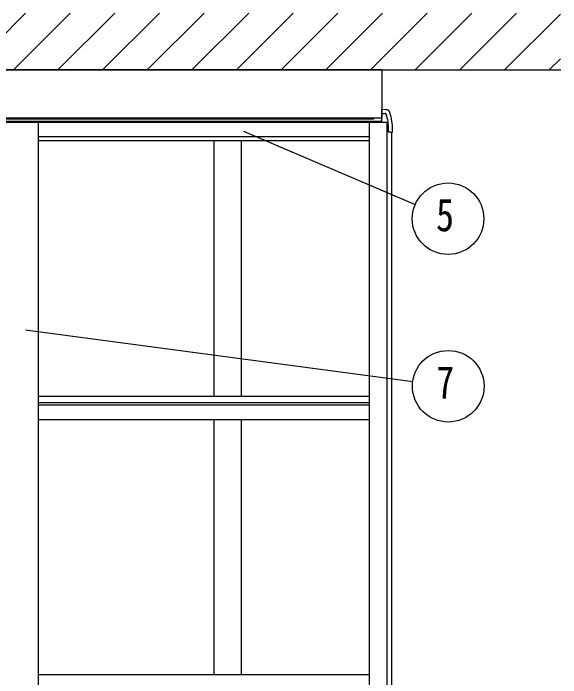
# Model space of a CAD drawing. Units: millimetres, scale not verified. Extents: x -10512 to 10512, y -7425 to 7425.
# Drawn here: x -4126 to -3025, y 312 to 1650 of the extents above; entities that cross this region are included whole.
import ezdxf
from ezdxf.enums import TextEntityAlignment as Align

# ---------------------------------------------------------------- set-up
doc = ezdxf.new("R2010")
doc.units = ezdxf.units.MM
doc.header["$LTSCALE"] = 40
for name, color, linetype in [('0-4_YKK_13', 4, 'Continuous'), ('0-5_YKK_A1', 4, 'Continuous'), ('0-6_YKK_D', 6, 'Continuous')]:
    doc.layers.add(name, color=color, linetype=linetype)
doc.styles.add('ＭＳ ゴシック', font='')
doc.styles.get('ＭＳ ゴシック').set_extended_font_data('MS Gothic')

msp = doc.modelspace()

# ---------------------------------------------------------------- linework, layer by layer
at = {"layer": '0-4_YKK_13'}
for p, q in [((-3384.72, 1535.64), (-6964.72, 1535.64)), ((-3384.72, 1535.64), (-3384.72, 1438.79)), ((-3375.71, 1455.68), (-3384.72, 1456.15)), ((-3384.72, 1456.15), (-3384.72, 1455.29)), ((-3384.72, 1455.29), (-3384.72, 1453.42)), ((-3384.72, 1453.42), (-3384.72, 1448.15)), ((-3384.72, 1448.15), (-3377.4, 1448.15)), ((-3384.72, 1429.85), (-3384.72, 1448.15)), ((-3384.72, 1438.79), (-6964.72, 1438.79)), ((-3373.72, 1429.85), (-3384.72, 1429.85)), ((-3373.72, 1417.15), (-3373.72, 1429.85)), ((-3370.72, 1410.15), (-3370.72, 1415.15)), ((-3366.87, 1410.15), (-3370.72, 1410.15)), ((-3366.87, 1410.15), (-3363.57, 1410.15)), ((-3363.57, 1410.15), (-3362.72, 1410.15)), ((-3362.72, 1410.15), (-3362.72, 1415.15))]:
    msp.add_line(p, q, dxfattribs=at)
for points in [[(-3368.05, 1449.77), (-3368.34, 1450.53), (-3368.69, 1451.26), (-3369.11, 1451.96), (-3369.6, 1452.61), (-3369.87, 1452.92), (-3370.22, 1453.28), (-3370.89, 1453.87), (-3371.6, 1454.37), (-3372.34, 1454.79), (-3373.11, 1455.13), (-3373.88, 1455.39), (-3374.25, 1455.48), (-3374.67, 1455.56), (-3375.45, 1455.66)], [(-3373.72, 1417.15), (-3373.72, 1415.15), (-3370.72, 1415.15)]]:
    msp.add_lwpolyline(points, dxfattribs=at)
for centre, radius, start, end in [((-3377.4, 1446.15), 2, 17.17182, 90), ((-3477.72, 1415.15), 107, 0, 17.17182), ((-3477.72, 1415.15), 115, 0, 17.50691)]:
    msp.add_arc(centre, radius, start, end, dxfattribs=at)
at = {"layer": '0-5_YKK_A1'}
for p, q in [((-4215.36, 1535.64), (-4101.27, 1649.73)), ((-4125.55, 1535.64), (-4011.47, 1649.73)), ((-4035.75, 1535.64), (-3921.66, 1649.73)), ((-3945.95, 1535.64), (-3831.86, 1649.73)), ((-3856.15, 1535.64), (-3742.06, 1649.73)), ((-3766.34, 1535.64), (-3652.26, 1649.73)), ((-3676.54, 1535.64), (-3562.45, 1649.73)), ((-3586.74, 1535.64), (-3472.65, 1649.73)), ((-3496.94, 1535.64), (-3382.85, 1649.73)), ((-3407.13, 1535.64), (-3293.05, 1649.73)), ((-3317.33, 1535.64), (-3203.24, 1649.73)), ((-3227.53, 1535.64), (-3113.44, 1649.73)), ((-3137.73, 1535.64), (-3025.31, 1648.06)), ((-3047.92, 1535.64), (-3025.31, 1558.25)), ((-7324.74, 1535.64), (-3024.7, 1535.64)), ((-3384.72, 1429.85), (-3384.72, 1455.72)), ((-3384.72, 1432.02), (-6964.72, 1432.02)), ((-3384.72, 1431.85), (-6964.72, 1431.81)), ((-3401.22, 1436.3), (-6948.22, 1436.3)), ((-3401.22, 1438.79), (-3401.22, 1436.3)), ((-3384.72, 1429.86), (-6964.72, 1429.86)), ((-4075.72, 1429.86), (-4075.72, -301.05)), ((-3409.72, 1429.86), (-3409.72, -301.05)), ((-3374.42, 1429.85), (-3374.42, -301.05)), ((-3374.42, 1415.15), (-3370.72, 1415.15)), ((-3364.72, 1410.15), (-3364.72, -281.2)), ((-4075.72, 1401.99), (-3409.72, 1401.99)), ((-4075.72, 1393.69), (-3409.72, 1393.69)), ((-3722.22, 1393.69), (-3722.22, 878.96)), ((-3667.22, 1393.69), (-3667.22, 878.96)), ((-4075.72, 878.96), (-3409.72, 878.96)), ((-4075.72, 865.95), (-3409.72, 865.95)), ((-4075.72, 861.4), (-3409.72, 861.4)), ((-4075.72, 831.57), (-3409.72, 831.57)), ((-3722.22, 831.57), (-3722.22, 318.49)), ((-3667.22, 831.57), (-3667.22, 318.49)), ((-4075.72, 318.49), (-3409.72, 318.49))]:
    msp.add_line(p, q, dxfattribs=at)
at = {"layer": '0-6_YKK_D'}
for p, q in [((-3662.9, 1412.07), (-3317.49, 1264.44)), ((-4100.99, 1012.1), (-3322.18, 908.31))]:
    msp.add_line(p, q, dxfattribs=at)
for centre in [(-3251.29, 1236.14), (-3250.81, 898.8)]:
    msp.add_circle(centre, 72, dxfattribs=at)

# ---------------------------------------------------------------- texts
at = {"layer": '0-6_YKK_D', "style": 'ＭＳ ゴシック', "width": 0.8}
for s, p in [('5', (-3275.29, 1191.14)), ('7', (-3274.81, 853.8))]:
    msp.add_text(s, height=65.98, dxfattribs=at).set_placement(p, align=Align.BOTTOM_LEFT)

doc.saveas('drawing.dxf')
